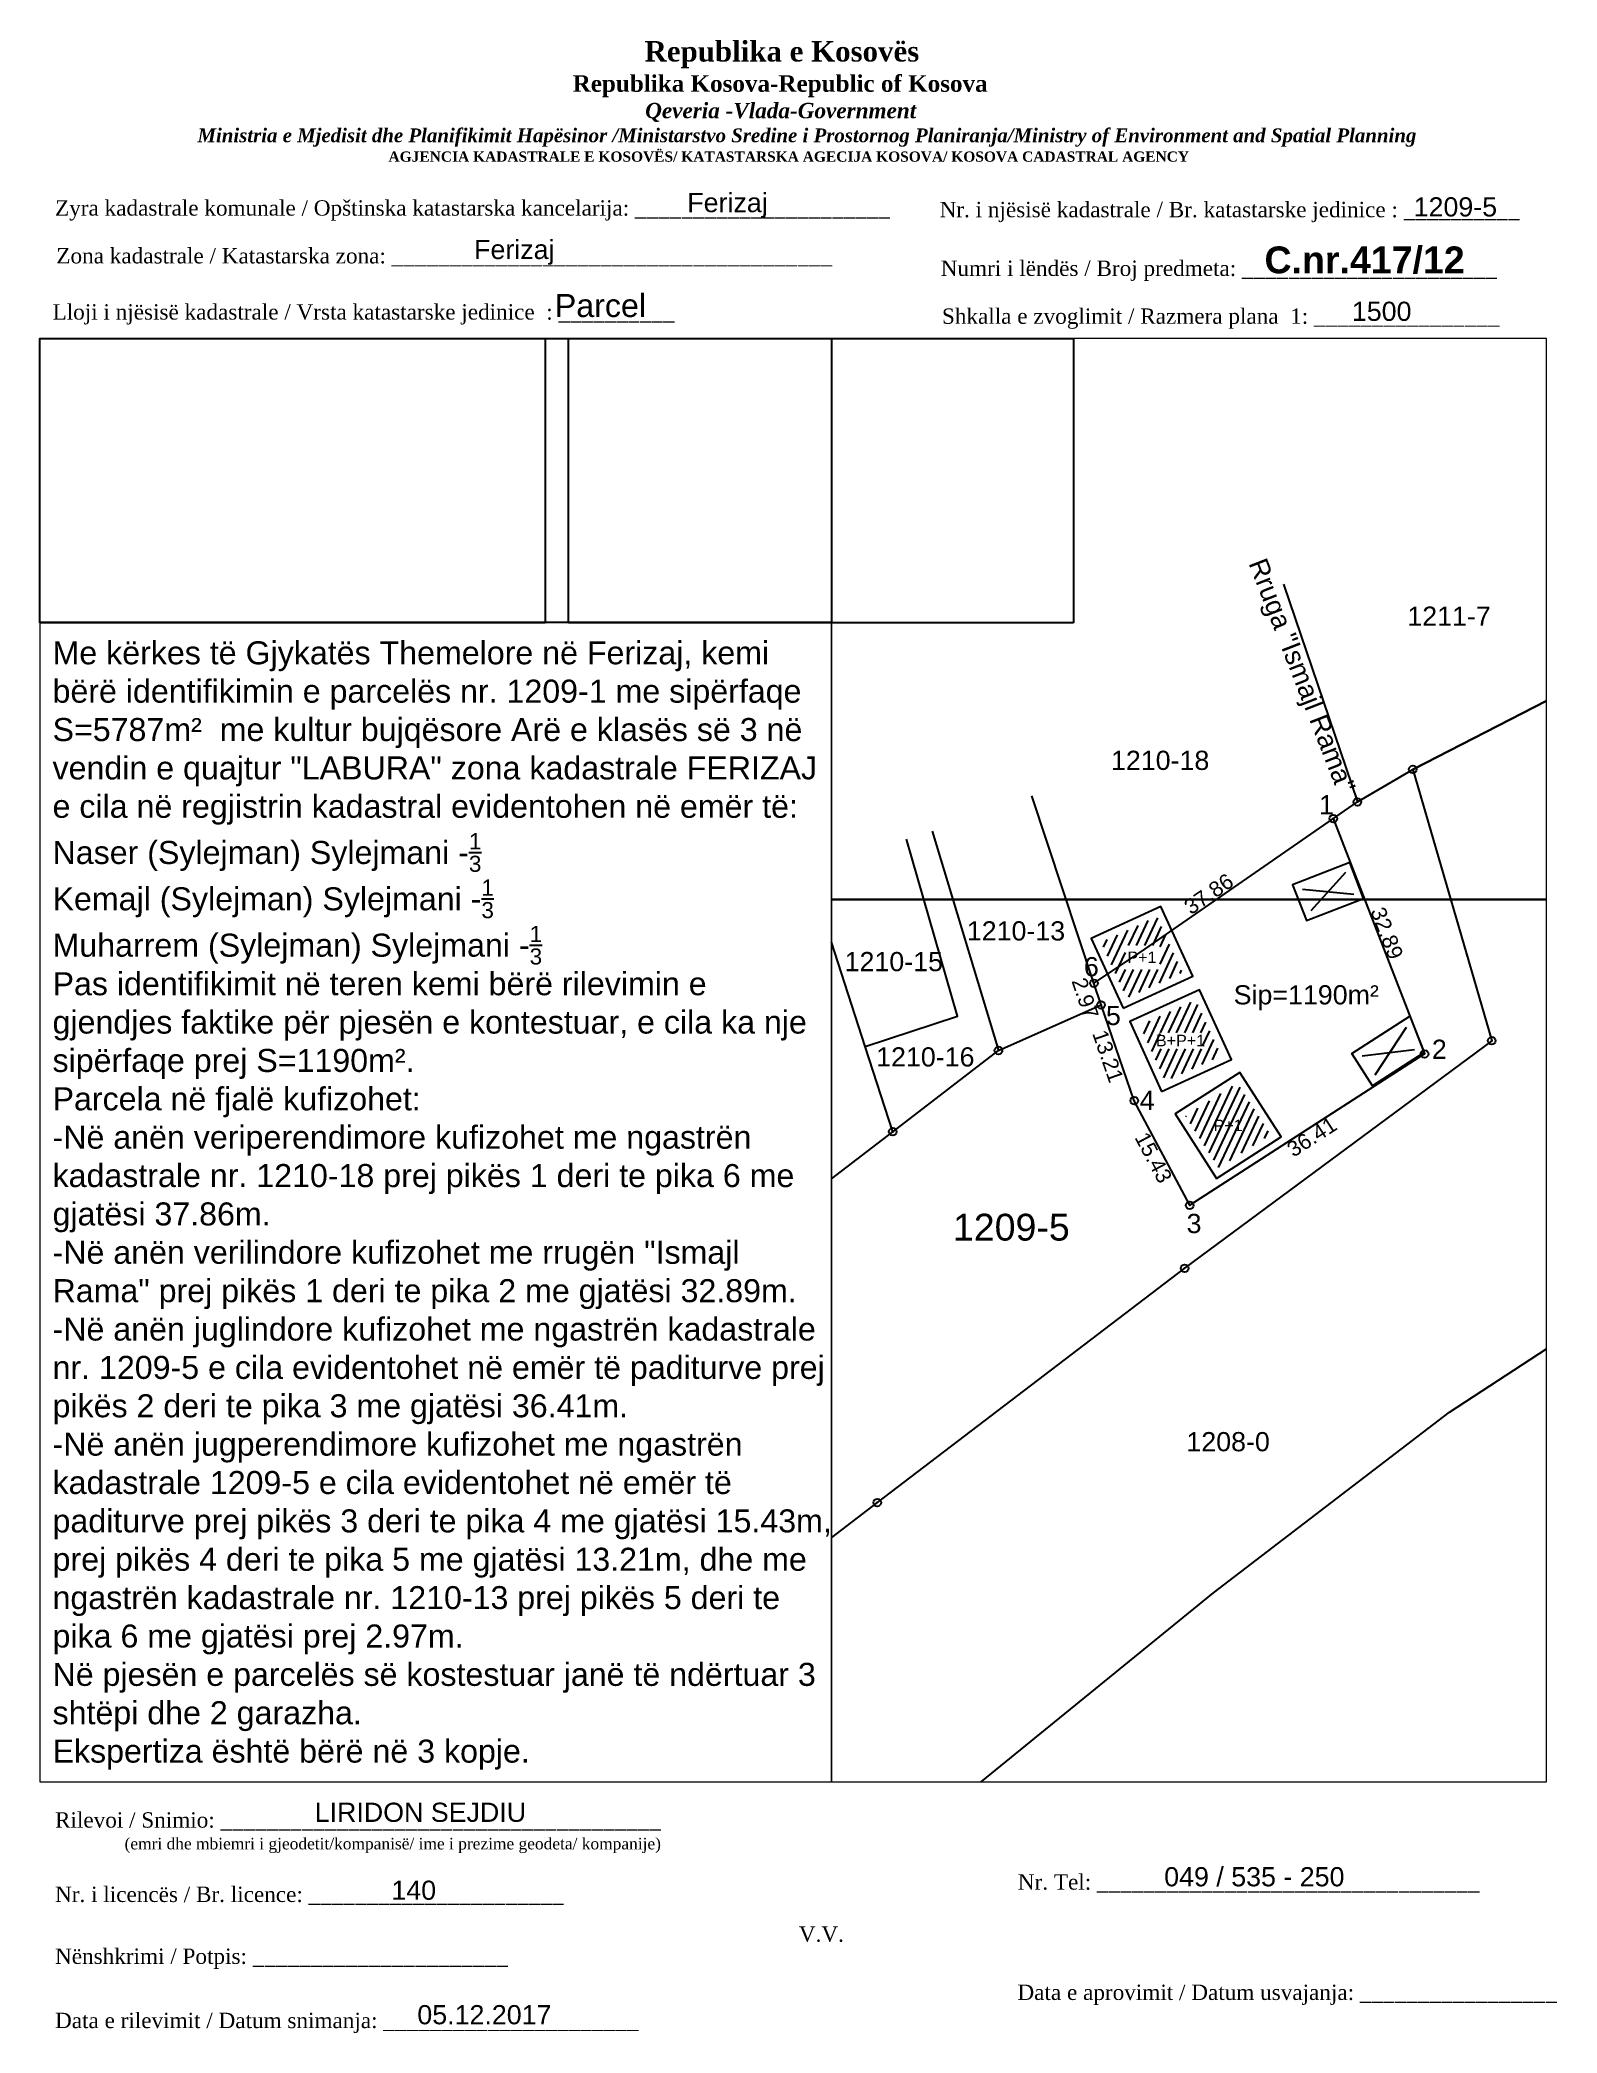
# Paper-space layout 'Manuali' of a CAD drawing. Header units: metres. Extents: x 2 to 199, y 5 to 265.
# The model-space entities are those that its viewports show. They can reach past a viewport. Long polylines and large blocks are cut down to what shows.
import ezdxf
from ezdxf.enums import TextEntityAlignment as Align

# ---------------------------------------------------------------- set-up
doc = ezdxf.new("R2010")
doc.units = ezdxf.units.M
doc.header["$PDMODE"] = 32
doc.header["$PDSIZE"] = 1
for name, color, linetype in [('Dimensionet', 7, 'Continuous'), ('Korniza e jashtme', 7, 'Continuous'), ('Korniza e jashtme txt', 7, 'Continuous'), ('Ndarjet', 1, 'Continuous'), ('Ortofoto_2012', 7, 'Continuous'), ('Parcela baze', 7, 'Continuous'), ('Parcelat fqinje', 8, 'Continuous')]:
    doc.layers.add(name, color=color, linetype=linetype)
doc.styles.get("Standard").update_dxf_attribs({"font": 'arial.ttf'})
doc.dimstyles.get("Standard").update_dxf_attribs({"dimtxt": 2, "dimasz": 0.18, "dimexe": 0.18, "dimexo": 0.0625, "dimgap": 0.09, "dimtad": 1, "dimtoh": 1, "dimzin": 0, "dimdsep": 46, "dimtxsty": 'Standard', "dimcen": 0.09, "dimse1": 1, "dimse2": 1, "dimsd1": 1, "dimsd2": 1, "dimadec": 0, "dimazin": 0, "dimtfac": 1, "dimtofl": 0, "dimtmove": 0, "dimatfit": 3, "dimfxl": 1, "dimtolj": 1, "dimtzin": 0, "dimarcsym": 0})
picture_1 = doc.add_image_def('image3.jpg', size_in_pixel=(1280, 720))
picture_2 = doc.add_image_def('image4.jpg', size_in_pixel=(1280, 720))
picture_3 = doc.add_image_def('image1.ecw', size_in_pixel=(10000, 10000))
picture_4 = doc.add_image_def('image2.ecw', size_in_pixel=(10000, 10000))

# ---------------------------------------------------------------- blocks, each defined once
blk = doc.blocks.new('*D56')
at = {"layer": 'Defpoints', "color": 0, "transparency": 16777216}
for p in [(7514420.14, 4692010.54), (7514420.14, 4692010.54), (7514388.95, 4691989.08)]:
    blk.add_point(p, dxfattribs=at)
at = {"layer": 'Ndarjet', "color": 0, "transparency": 16777216, "insert": (7514403.92, 4692000.73), "char_height": 2, "attachment_point": 5, "rotation": 34.5296}
blk.add_mtext('\\A1;37.86', dxfattribs=at)
blk = doc.blocks.new('*D57')
at = {"layer": 'Defpoints', "color": 0, "transparency": 16777216}
for p in [(7514420.14, 4692010.54), (7514432.04, 4691979.88), (7514432.04, 4691979.88)]:
    blk.add_point(p, dxfattribs=at)
at = {"layer": 'Ndarjet', "color": 0, "transparency": 16777216, "insert": (7514427.13, 4691995.61), "char_height": 2, "attachment_point": 5, "rotation": 291.2005}
blk.add_mtext('\\A1;32.89', dxfattribs=at)
blk = doc.blocks.new('*D58')
at = {"layer": 'Defpoints', "color": 0, "transparency": 16777216}
for p in [(7514432.04, 4691979.88), (7514401.44, 4691960.14), (7514402.65, 4691958.26)]:
    blk.add_point(p, dxfattribs=at)
at = {"layer": 'Ndarjet', "color": 0, "transparency": 16777216, "insert": (7514417.35, 4691969.06), "char_height": 2, "attachment_point": 5, "rotation": 32.8189}
blk.add_mtext('\\A1;36.41', dxfattribs=at)
blk = doc.blocks.new('*D59')
at = {"layer": 'Defpoints', "color": 0, "transparency": 16777216}
for p in [(7514392.11, 4691972.66), (7514394.21, 4691973.78), (7514401.44, 4691960.14)]:
    blk.add_point(p, dxfattribs=at)
at = {"layer": 'Ndarjet', "color": 0, "transparency": 16777216, "insert": (7514396.71, 4691966.37), "char_height": 2, "attachment_point": 5, "rotation": 297.9509}
blk.add_mtext('\\A1;15.43', dxfattribs=at)
blk = doc.blocks.new('*D60')
at = {"layer": 'Defpoints', "color": 0, "transparency": 16777216}
for p in [(7514389.89, 4691986.26), (7514387.57, 4691985.46), (7514394.21, 4691973.78)]:
    blk.add_point(p, dxfattribs=at)
at = {"layer": 'Ndarjet', "color": 0, "transparency": 16777216, "insert": (7514390.78, 4691979.58), "char_height": 2, "attachment_point": 5, "rotation": 289.074}
blk.add_mtext('\\A1;13.21', dxfattribs=at)
blk = doc.blocks.new('*D61')
at = {"layer": 'Defpoints', "color": 0, "transparency": 16777216}
for p in [(7514386.29, 4691988.19), (7514388.95, 4691989.08), (7514389.89, 4691986.26)]:
    blk.add_point(p, dxfattribs=at)
at = {"layer": 'Ndarjet', "color": 0, "transparency": 16777216, "insert": (7514387.81, 4691987.13), "char_height": 2, "attachment_point": 5, "rotation": 288.4349}
blk.add_mtext('\\A1;2.97', dxfattribs=at)

msp = doc.modelspace()

# ---------------------------------------------------------------- hatches: boundary and pattern name
at = {"layer": 'Ndarjet'}
h = msp.add_hatch(dxfattribs=at)
h.set_pattern_fill('ANSI31', color=256, scale=0.3, angle=20)
h.paths.add_polyline_path([(7514400.514, 4691990.492), (7514397.186, 4691997.767), (7514389.911, 4691994.439), (7514393.239, 4691987.164)])
h.paths.add_polyline_path([(7514393.056, 4691990.893), (7514397.593, 4691990.893), (7514397.593, 4691993.984), (7514393.056, 4691993.984)], flags=16)
h = msp.add_hatch(dxfattribs=at)
h.set_pattern_fill('ANSI31', color=256, scale=0.3, angle=20)
h.paths.add_polyline_path([(7514405.544, 4691979.644), (7514402.216, 4691986.919), (7514394.941, 4691983.591), (7514398.269, 4691976.316)])
h.paths.add_polyline_path([(7514397.586, 4691980.546), (7514403.122, 4691980.546), (7514403.122, 4691982.637), (7514397.586, 4691982.637)], flags=16)
h = msp.add_hatch(dxfattribs=at)
h.set_pattern_fill('ANSI31', color=256, scale=0.3, angle=20)
h.paths.add_polyline_path([(7514411.963, 4691969.35), (7514407.646, 4691976.086), (7514400.911, 4691971.769), (7514405.228, 4691965.033)])
h.paths.add_polyline_path([(7514404.28, 4691968.987), (7514408.817, 4691968.987), (7514408.817, 4691972.078), (7514404.28, 4691972.078)], flags=24)

# ---------------------------------------------------------------- linework, layer by layer
for p, q in [((7514420.142, 4692010.541), (7514432.037, 4691979.876)), ((7514416.128, 4692001.344), (7514422.809, 4692000.705)), ((7514421.724, 4692003.509), (7514417.212, 4691998.54)), ((7514394.206, 4691973.777), (7514389.89, 4691986.26)), ((7514429.634, 4691983.306), (7514425.555, 4691977.095)), ((7514423.926, 4691979.614), (7514430.742, 4691980.45)), ((7514432.037, 4691979.876), (7514401.44, 4691960.144)), ((7514401.44, 4691960.144), (7514394.206, 4691973.777))]:
    msp.add_line(p, q, dxfattribs=at)
at = {"layer": 'Ndarjet', "flags": 128}
msp.add_lwpolyline([(7514422.296, 4692004.802), (7514414.834, 4692001.916), (7514416.641, 4691997.247), (7514424.102, 4692000.133)], close=True, dxfattribs=at)
at = {"layer": 'Ndarjet'}
for points in [[(7514392.746, 4691985.839), (7514401.839, 4691989.999), (7514397.68, 4691999.092), (7514388.586, 4691994.932)], [(7514397.776, 4691974.991), (7514406.869, 4691979.151), (7514402.709, 4691988.245), (7514393.616, 4691984.085)], [(7514404.926, 4691963.652), (7514413.345, 4691969.048), (7514407.949, 4691977.467), (7514399.529, 4691972.071)]]:
    msp.add_lwpolyline(points, close=True, dxfattribs=at)
at = {"layer": 'Ndarjet', "flags": 128}
msp.add_lwpolyline([(7514431.968, 4691980.053), (7514425.259, 4691975.712), (7514422.543, 4691979.91), (7514430.122, 4691984.813), (7514431.968, 4691980.053)], dxfattribs=at)
at = {"layer": 'Ndarjet'}
for p in [(7514420.142, 4692010.541), (7514432.037, 4691979.876), (7514394.206, 4691973.777), (7514401.44, 4691960.144)]:
    msp.add_point(p, dxfattribs=at)
at = {"layer": 'Parcela baze', "flags": 128}
msp.add_lwpolyline([(7514376.513, 4691980.32), (7514389.89, 4691986.26), (7514388.95, 4691989.08), (7514395.012, 4691993.153), (7514423.292, 4692012.721), (7514430.502, 4692016.95), (7514440.802, 4691981.592), (7514400.773, 4691951.939), (7514360.712, 4691921.398), (7514322.878, 4691892.56), (7514311.648, 4691903.42), (7514305.519, 4691919.22), (7514302.459, 4691923.7), (7514326.03, 4691942.088), (7514347.94, 4691958.366), (7514362.733, 4691969.732), (7514376.513, 4691980.32)], dxfattribs=at)
at = {"layer": 'Parcela baze'}
for p in [(7514430.502, 4692016.95), (7514423.292, 4692012.721), (7514388.95, 4691989.08), (7514389.89, 4691986.26), (7514376.513, 4691980.32), (7514440.802, 4691981.592), (7514362.733, 4691969.732), (7514400.773, 4691951.939), (7514360.712, 4691921.398)]:
    msp.add_point(p, dxfattribs=at)
at = {"layer": 'Parcelat fqinje'}
for p, q in [((7514413.643, 4692041.11), (7514423.292, 4692012.721)), ((7514447.943, 4692025.909), (7514460.483, 4692035.168)), ((7514430.502, 4692016.95), (7514447.943, 4692025.909)), ((7514388.95, 4691989.08), (7514380.86, 4692013.51)), ((7514367.859, 4692008.886), (7514376.513, 4691980.32))]:
    msp.add_line(p, q, dxfattribs=at)
for points in [[(7514473.829, 4691931.712), (7514459.052, 4691977.702), (7514447.943, 4692025.909), (7514430.502, 4692016.95)], [(7514322.878, 4691892.56), (7514348.387, 4691863.951), (7514404.521, 4691909.642), (7514435.289, 4691933.174), (7514451.55, 4691943.783)]]:
    msp.add_lwpolyline(points, dxfattribs=at)
at = {"layer": 'Parcelat fqinje', "flags": 128}
for points in [[(7514359.153, 4691980.834), (7514371.167, 4691984.795), (7514364.517, 4692007.843)], [(7514362.733, 4691969.732), (7514359.153, 4691980.834), (7514351.728, 4692003.862)]]:
    msp.add_lwpolyline(points, dxfattribs=at)

# ---------------------------------------------------------------- texts
at = {"layer": 'Ndarjet', "color": 0, "insert": (7514411.4, 4692044.738), "char_height": 2.5, "attachment_point": 1, "rotation": 291.25033}
msp.add_mtext_dynamic_manual_height_columns('Rruga "Ismajl Rama"', width=33.39829, gutter_width=1, heights=[0], dxfattribs=at)
at = {"layer": 'Ndarjet', "color": 0, "char_height": 2.5, "attachment_point": 1}
for s, insert in [('1', (7514418.275, 4692013.599)), ('6', (7514387.646, 4691992.494)), ('5', (7514390.516, 4691986.135)), ('2', (7514432.993, 4691981.731)), ('4', (7514394.92, 4691975.083)), ('3', (7514401.029, 4691959.025))]:
    msp.add_mtext_dynamic_manual_height_columns(s, width=2.5, gutter_width=1, heights=[0], dxfattribs=dict(at, insert=insert))
at = {"layer": 'Ndarjet'}
for s, width, insert, char_height, attachment_point in [('P+1', 3.25687, (7514395.213, 4691992.465), 1.5, 5), ('Sip=1190m²', 2.99311, (7514407.161, 4691988.827), 2.5, 1), ('B+P+1', 3.25687, (7514400.243, 4691981.618), 1.5, 5), ('P+1', 3.25687, (7514406.437, 4691970.56), 1.5, 5)]:
    msp.add_mtext_dynamic_manual_height_columns(s, width=width, gutter_width=1, heights=[0], dxfattribs=dict(at, insert=insert, char_height=char_height, attachment_point=attachment_point))
at = {"layer": 'Parcela baze', "insert": (7514370.578, 4691959.043), "char_height": 3.5, "attachment_point": 1}
msp.add_mtext_dynamic_manual_height_columns('1209-5', width=6.52682, gutter_width=1, heights=[0], dxfattribs=at)
at = {"layer": 'Parcelat fqinje'}
for s, p in [('1211-7', (7514435.233, 4692036.929)), ('1210-18', (7514397.584, 4692018.138)), ('1210-13', (7514378.794, 4691995.91)), ('1210-15', (7514362.872, 4691991.909)), ('1210-16', (7514366.978, 4691979.485)), ('1208-0', (7514406.439, 4691929.335))]:
    msp.add_text(s, height=2.5, dxfattribs=at).set_placement(p, align=Align.MIDDLE_CENTER)

# ---------------------------------------------------------------- dimensions: what is measured, and where the dimension line sits
at = {"layer": 'Ndarjet', "color": 0}
for p1, p2, distance, picture, middle in [((7514388.95, 4691989.08), (7514420.142, 4692010.541), 0, '*D56', (7514403.916, 4692000.727)), ((7514420.142, 4692010.541), (7514432.037, 4691979.876), 0, '*D57', (7514427.126, 4691995.611)), ((7514394.206, 4691973.777), (7514389.89, 4691986.26), 2.458, '*D60', (7514390.776, 4691979.578)), ((7514432.037, 4691979.876), (7514401.44, 4691960.144), 2.237, '*D58', (7514417.348, 4691969.065)), ((7514401.44, 4691960.144), (7514394.206, 4691973.777), 2.376, '*D59', (7514396.707, 4691966.368))]:
    dim = msp.add_aligned_dim(p1=p1, p2=p2, distance=distance, dimstyle='Standard', dxfattribs=at)
    dim.commit()
    dim.dimension.update_dxf_attribs({"geometry": picture, "text_midpoint": middle})
dim = msp.add_linear_dim(base=(7514386.287, 4691988.192), p1=(7514389.89, 4691986.26), p2=(7514388.95, 4691989.08), angle=108.43495, dimstyle='Standard', dxfattribs=at)
dim.commit()
dim.dimension.update_dxf_attribs({"geometry": '*D61', "text_midpoint": (7514386.757, 4691986.782), "dimtype": 161})

# ---------------------------------------------------------------- pictures from other files: only their frames are drawn
at = {"layer": 'Ortofoto_2012'}
image = msp.add_image(picture_3, insert=(7514000, 4692000), size_in_units=(2000, 2000), dxfattribs=at)
image.dxf.flags = 7
image = msp.add_image(picture_4, insert=(7514000, 4690000), size_in_units=(2000, 2000), dxfattribs=at)
image.dxf.flags = 7

psp = doc.layouts.new('Manuali')

# ---------------------------------------------------------------- linework, layer by layer
at = {"layer": 'Dimensionet'}
psp.add_lwpolyline([(104.83, 188.66), (1.66, 188.66), (1.66, 225.66), (104.83, 225.66)], close=True, dxfattribs=at)

# ---------------------------------------------------------------- texts
at = {"attachment_point": 1}
for s, insert, char_height, width in [('\\pi77.297;{\\fBook Antiqua|b1|i0|c0|p18;\\H1.333x;Republika e Kosovës\\fTimes New Roman|b1|i0|c0|p18;\\P\\pi67.927;\\fBook Antiqua|b1|i0|c0|p18;\\H0.8125x;Republika Kosova-Republic of Kosova\\fTimes New Roman|b1|i0|c0|p18;\\P\\pi77.378;\\fBook Antiqua|b1|i1|c0|p18;\\H0.9233x;Qeveria -Vlada-Government \\P\\pi13.032,l6,t23.033;\\fTimes New Roman|b1|i1|c0|p18;\\H0.9x;Ministria e Mjedisit dhe Planifikimit Hapësinor /Ministarstvo Sredine i Prostornog Planiranja/Ministry of Environment and Spatial Planning\\P\\pi43.931,l0,tz;\\fBook Antiqua|b1|i0|c0|p18;\\H0.7406x;AGJENCIA KADASTRALE E KOSOVËS/ KATASTARSKA AGECIJA KOSOVA/ KOSOVA CADASTRAL AGENCY}', (3.16, 264.43), 2, 191.8237), ('Ferizaj', (86.03, 244.63), 2.5, 19.3474), ('{\\fTimes New Roman|b0|i0|c0|p18; Zyra kadastrale komunale / Opštinska katastarska kancelarija: ______________________}', (2.88, 243.68), 2, 114.6874), ('{\\fTimes New Roman|b0|i0|c0|p18;Nr. i njësisë kadastrale / Br. katastarske jedinice : __________}', (118.91, 243.47), 2, 98.5379), ('1209-5', (180.69, 244.07), 2.5, 19.3474), ('{\\fTimes New Roman|b0|i0|c0|p18; Zona kadastrale / Katastarska zona: ______________________________________}', (3.05, 237.45), 2, 101.8807), ('Ferizaj', (58.25, 238.52), 2.5, 40.037), ('{\\fTimes New Roman|b0|i0|c0|p18; Numri i lëndës / Broj predmeta: ______________________}', (118.3, 235.82), 2, 83.344), ('{\\fArial|b0|i0|c0|p34;Parcel}', (68.77, 231.46), 3, 14.2476), ('{\\fTimes New Roman|b0|i0|c0|p18; Lloji i njësisë kadastrale / Vrsta katastarske jedinice  : __________ }', (2.56, 230.13), 2, 108.0893), ('{\\fTimes New Roman|b0|i0|c0|p18; Shkalla e zvoglimit / Razmera plana  1: ________________}', (118.46, 229.58), 2, 98.5379), ('1500', (172.64, 230.46), 2.5, 19.3474), ('LIRIDON SEJDIU', (37.47, 34.83), 2.5, 28.631), ('{\\fTimes New Roman|b0|i0|c0|p18; Rilevoi / Snimio: ______________________________________\\P             \\H0.75x;(emri dhe mbiemri i gjeodetit/kompanisë/ ime i prezime geodeta/ kompanije)}', (2.88, 33.58), 2, 87.3883), ('049 / 535 - 250', (148.18, 26.43), 2.5, 28.631), ('{\\fTimes New Roman|b0|i0|c0|p18; Nr. i licencës / Br. licence: ______________________\\P                                }', (2.88, 23.89), 2, 83.344), ('140', (47.47, 24.67), 2.5, 19.3474), ('{\\fTimes New Roman|b0|i0|c0|p18; Nr. Tel: _________________________________}', (128.35, 25.5), 2, 83.344), ('{\\fTimes New Roman|b0|i0|c0|p18;V.V.                                 }', (100.57, 18.7), 2, 9.4297), ('{\\fTimes New Roman|b0|i0|c0|p18; Nënshkrimi / Potpis: ______________________\\P                                 }', (2.88, 15.82), 2, 83.344), ('{\\fTimes New Roman|b0|i0|c0|p18; Data e aprovimit / Datum usvajanja: _________________}', (128.3, 11.12), 2, 83.344), ('05.12.2017', (50.85, 8.45), 2.5, 19.3474), ('{\\fTimes New Roman|b0|i0|c0|p18; Data e rilevimit / Datum snimanja: ______________________\\P                                 }', (2.88, 7.45), 2, 83.344)]:
    psp.add_mtext(s, dxfattribs=dict(at, insert=insert, char_height=char_height, width=width))
at = {"layer": 'Korniza e jashtme txt', "attachment_point": 1}
for s, insert, char_height, width in [('{\\fArial|b1|i0|c0|p34;C.nr.417/12}', (161.25, 237.66), 3.5, 50.1877), ('\\A1;Me kërkes të Gjykatës Themelore në Ferizaj, kemi bërë identifikimin e parcelës nr. 1209-1 me sipërfaqe S=5787m²  me kultur bujqësore Arë e klasës së 3 në vendin e quajtur "LABURA" zona kadastrale FERIZAJ e cila në regjistrin kadastral evidentohen në emër të:\\PNaser (Sylejman) Sylejmani -{\\H0.7x;\\S1/3;}  \\PKemajl (Sylejman) Sylejmani -{\\H0.7x;\\S1/3;\\H1.4286x;  \\P}Muharrem (Sylejman) Sylejmani -{\\H0.7x;\\S1/3;\\H1.4286x;  \\P\\A0;\\H0.99998x;Pas identifikimit në teren kemi bërë rilevimin e gjendjes faktike për pjesën e kontestuar, e cila ka nje sipërfaqe prej S=1190m².\\PParcela në fjalë kufizohet:\\P}-Në anën veriperendimore kufizohet me ngastrën kadastrale nr. 1210-18 prej pikës 1 deri te pika 6 me gjatësi 37.86m.\\P-Në anën verilindore kufizohet me rrugën "Ismajl Rama" prej pikës 1 deri te pika 2 me gjatësi 32.89m.\\P-Në anën juglindore kufizohet me ngastrën kadastrale nr. 1209-5 {\\A0;e cila evidentohet në emër të paditurve} prej pikës 2 deri te pika 3 me gjatësi 36.41m.\\P-Në anën jugperendimore kufizohet me ngastrën kadastrale 1209-5 {\\A0;e cila evidentohet në emër të paditurve} prej pikës 3 deri te pika 4 me gjatësi 15.43m, prej pikës 4 deri te pika 5 me gjatësi 13.21m, dhe me ngastrën kadastrale nr. 1210-13 prej pikës 5 deri te pika 6 me gjatësi prej 2.97m.\\PNë pjesën e parcelës së kostestuar janë të ndërtuar 3 shtëpi dhe 2 garazha.\\PEkspertiza është bërë në 3 kopje.', (3.31, 186.2), 3, 101.5225)]:
    psp.add_mtext(s, dxfattribs=dict(at, insert=insert, char_height=char_height, width=width))

# ---------------------------------------------------------------- pictures from other files: only their frames are drawn
at = {"layer": 'Ndarjet', "color": 0}
image = psp.add_image(picture_1, insert=(1.66, 188.62), size_in_units=(65.84, 37.04), dxfattribs=at)
image.dxf.flags = 7
image = psp.add_image(picture_2, insert=(70.53, 188.62), size_in_units=(65.84, 37.04), dxfattribs=at)
image.dxf.flags = 7

# ---------------------------------------------------------------- viewports
at = {"layer": 'Korniza e jashtme', "view_target_point": (370776.427, 310629.57)}
psp.add_viewport(center=(151.42, 131.6), size=(93.18, 188.11), view_center_point=(7143624.923, 4381349.483), view_height=188.1097, status=3, dxfattribs=at)
psp.add_viewport(center=(53.25, 113.1), size=(103.18, 151.11), view_center_point=(7145709.676, 4383722.874), view_height=1020.6018, dxfattribs=at)

doc.saveas('drawing.dxf')
